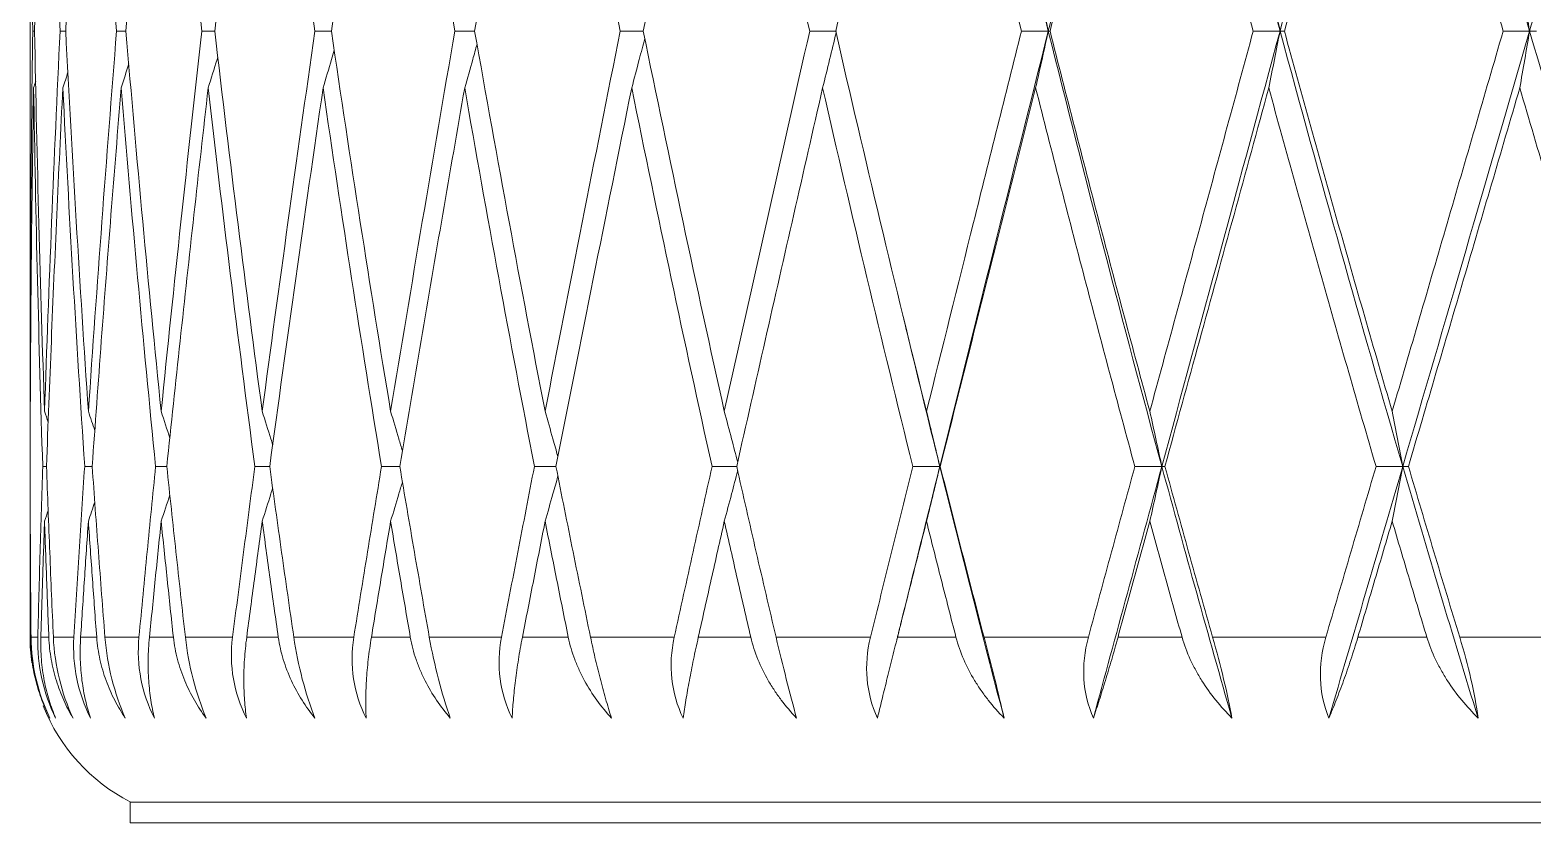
# Model space of a CAD drawing. Extents: x 4138 to 4928, y 0 to 579.
# Drawn here: x 4365.09 to 4373.18, y 388.45 to 392.72 of the extents above; entities that cross this region are included whole.
import ezdxf

# ---------------------------------------------------------------- set-up
doc = ezdxf.new("R2010")
doc.units = 0
doc.header["$LTSCALE"] = 10
doc.header["$MEASUREMENT"] = 0
doc.layers.add('1', color=7, linetype='CONTINUOUS')

msp = doc.modelspace()

# ---------------------------------------------------------------- linework, layer by layer
at = {"layer": '1', "color": 7, "linetype": 'Continuous', "lineweight": 18}
for p, q in [((4365.0925, 390.7086), (4365.0925, 394.7894)), ((4365.0925, 390.667), (4365.0925, 390.7086)), ((4365.0925, 390.075), (4365.0939, 390.079)), ((4365.0925, 390.0338), (4365.0925, 390.075)), ((4365.0925, 389.4516), (4365.0925, 390.0338)), ((4365.6314, 388.4516), (4365.6314, 388.5642)), ((4398.5537, 388.5642), (4365.6314, 388.5642)), ((4365.6314, 388.4516), (4398.5537, 388.4516))]:
    msp.add_line(p, q, dxfattribs=at)
at = {"layer": '1', "color": 7, "linetype": 'Continuous', "lineweight": 13}
for p, q in [((4365.0978, 389.4516), (4365.1342, 389.4516)), ((4365.218, 389.4516), (4365.3283, 389.4516)), ((4365.4959, 389.4516), (4365.679, 389.4516)), ((4365.9288, 389.4516), (4366.183, 389.4516)), ((4366.5128, 389.4516), (4366.8357, 389.4516)), ((4367.2422, 389.4516), (4367.6309, 389.4516)), ((4369.1092, 389.4516), (4369.6178, 389.4516)), ((4370.2293, 389.4516), (4370.7911, 389.4516)), ((4371.4603, 389.4516), (4372.0699, 389.4516)), ((4372.7905, 389.4516), (4373.4423, 389.4516))]:
    msp.add_line(p, q, dxfattribs=at)
at = {"layer": '1', "color": 7, "linetype": 'Continuous', "lineweight": 18}
for start, end in [(180, 187.92773), (201.7174, 242.53835)]:
    msp.add_arc((4366.0925, 389.4516), 1, start, end, dxfattribs=at)
for points, knots in [([(4369.9912, 395.1507), (4370.1002, 394.6761), (4370.293, 393.8574), (4370.4904, 393.0538), (4370.5754, 392.714)], [0, 0, 0, 0, 0.573764, 1, 1, 1, 1]), ([(4370.5754, 392.714), (4370.6604, 393.0538), (4370.8616, 393.8574), (4371.0672, 394.6761), (4371.1866, 395.1507)], [0, 0, 0, 0, 0.426236, 1, 1, 1, 1]), ([(4371.1866, 395.1507), (4371.3059, 394.6761), (4371.5164, 393.8574), (4371.731, 393.0538), (4371.8232, 392.714)], [0, 0, 0, 0, 0.573764, 1, 1, 1, 1]), ([(4371.8232, 392.714), (4371.9154, 393.0538), (4372.1334, 393.8574), (4372.3553, 394.6761), (4372.4838, 395.1507)], [0, 0, 0, 0, 0.426236, 1, 1, 1, 1]), ([(4372.4838, 395.1507), (4372.6124, 394.6761), (4372.8386, 393.8574), (4373.0684, 393.0538), (4373.1669, 392.714)], [0, 0, 0, 0, 0.573764, 1, 1, 1, 1]), ([(4373.8709, 395.1507), (4373.7344, 394.6761), (4373.4983, 393.8574), (4373.2655, 393.0538), (4373.1669, 392.714)], [0, 0, 0, 0, 0.573764, 1, 1, 1, 1]), ([(4366.0871, 392.714), (4366.0853, 392.714), (4366.062, 392.714), (4366.0387, 392.714), (4366.0172, 392.714)], [0, 0, 0, 0, 0.077273, 1, 1, 1, 1]), ([(4366.715, 392.714), (4366.7078, 392.714), (4366.6783, 392.714), (4366.6487, 392.714), (4366.6262, 392.714)], [0, 0, 0, 0, 0.240626, 1, 1, 1, 1]), ([(4367.4865, 392.714), (4367.4741, 392.714), (4367.4385, 392.714), (4367.4029, 392.714), (4367.3797, 392.714)], [0, 0, 0, 0, 0.347657, 1, 1, 1, 1]), ([(4367.4328, 392.4078), (4367.4473, 392.4586), (4367.4695, 392.537), (4367.4916, 392.6158), (4367.4993, 392.6434)], [0, 0, 0, 0, 0.649022, 1, 1, 1, 1]), ([(4368.2706, 392.714), (4368.2944, 392.714), (4368.3357, 392.714), (4368.377, 392.714), (4368.3945, 392.714)], [0, 0, 0, 0, 0.575654, 1, 1, 1, 1]), ([(4368.4028, 392.6743), (4368.3928, 392.6363), (4368.3694, 392.5472), (4368.3458, 392.4586), (4368.3323, 392.4078)], [0, 0, 0, 0, 0.425855, 1, 1, 1, 1]), ([(4369.4328, 392.7041), (4369.4212, 392.6561), (4369.3971, 392.5571), (4369.3728, 392.4586), (4369.3603, 392.4078)], [0, 0, 0, 0, 0.483263, 1, 1, 1, 1]), ([(4366.0518, 392.4078), (4366.0677, 392.4586), (4366.085, 392.5145), (4366.1023, 392.5706), (4366.1038, 392.5757)], [0, 0, 0, 0, 0.909815, 1, 1, 1, 1]), ([(4366.6703, 392.4078), (4366.6855, 392.4586), (4366.7056, 392.5262), (4366.7257, 392.5941), (4366.7306, 392.6108)], [0, 0, 0, 0, 0.752799, 1, 1, 1, 1]), ([(4366.3427, 390.667), (4366.3582, 390.6174), (4366.3771, 390.5574), (4366.3958, 390.4974), (4366.399, 390.4869)], [0, 0, 0, 0, 0.824829, 1, 1, 1, 1]), ([(4367.034, 390.667), (4367.0489, 390.6174), (4367.0701, 390.5464), (4367.0913, 390.4755), (4367.0976, 390.4541)], [0, 0, 0, 0, 0.697306, 1, 1, 1, 1]), ([(4367.8659, 390.667), (4367.88, 390.6174), (4367.903, 390.5361), (4367.9258, 390.455), (4367.9348, 390.4233)], [0, 0, 0, 0, 0.60899, 1, 1, 1, 1]), ([(4368.9027, 390.3938), (4368.8918, 390.4353), (4368.868, 390.5262), (4368.8439, 390.6174), (4368.8308, 390.667)], [0, 0, 0, 0, 0.456873, 1, 1, 1, 1]), ([(4366.3829, 390.3703), (4366.3783, 390.3703), (4366.3517, 390.3703), (4366.3251, 390.3703), (4366.3031, 390.3704)], [0, 0, 0, 0, 0.171201, 1, 1, 1, 1]), ([(4367.0834, 390.3703), (4367.0736, 390.3703), (4367.0408, 390.3703), (4367.008, 390.3703), (4366.9851, 390.3704)], [0, 0, 0, 0, 0.301124, 1, 1, 1, 1]), ([(4367.9242, 390.3703), (4367.9091, 390.3703), (4367.8704, 390.3703), (4367.8318, 390.3703), (4367.8082, 390.3704)], [0, 0, 0, 0, 0.390479, 1, 1, 1, 1]), ([(4367.9348, 390.3177), (4367.9259, 390.2858), (4367.9029, 390.2047), (4367.8799, 390.124), (4367.8659, 390.075)], [0, 0, 0, 0, 0.392027, 1, 1, 1, 1]), ([(4368.7647, 390.3704), (4368.7888, 390.3703), (4368.8329, 390.3703), (4368.8772, 390.3703), (4368.8973, 390.3703)], [0, 0, 0, 0, 0.543247, 1, 1, 1, 1]), ([(4368.9027, 390.347), (4368.8918, 390.3053), (4368.8679, 390.2144), (4368.8439, 390.124), (4368.8308, 390.075)], [0, 0, 0, 0, 0.457306, 1, 1, 1, 1]), ([(4366.3427, 390.075), (4366.3582, 390.124), (4366.377, 390.1836), (4366.3958, 390.2435), (4366.3991, 390.2541)], [0, 0, 0, 0, 0.822918, 1, 1, 1, 1]), ([(4367.034, 390.075), (4367.0488, 390.124), (4367.0701, 390.1945), (4367.0913, 390.2653), (4367.0977, 390.2869)], [0, 0, 0, 0, 0.695833, 1, 1, 1, 1]), ([(4365.0938, 389.4516), (4365.094, 389.4101), (4365.0968, 389.37), (4365.1068, 389.2924), (4365.114, 389.2548), (4365.1278, 389.1999), (4365.133, 389.1819), (4365.144, 389.1467), (4365.15, 389.1295), (4365.1691, 389.0789), (4365.1834, 389.0466), (4365.1992, 389.0156)], [0, 0, 0, 0, 0.25, 0.25, 0.5, 0.5, 0.625, 0.625, 0.75, 0.75, 1, 1, 1, 1]), ([(4365.2304, 389.0156), (4365.2172, 389.0466), (4365.2054, 389.0788), (4365.1849, 389.1459), (4365.1761, 389.1808), (4365.1656, 389.2354), (4365.1625, 389.254), (4365.1573, 389.292), (4365.1551, 389.3113), (4365.1503, 389.3699), (4365.1492, 389.4101), (4365.1504, 389.4516)], [0, 0, 0, 0, 0.25, 0.25, 0.5, 0.5, 0.625, 0.625, 0.75, 0.75, 1, 1, 1, 1]), ([(4365.3238, 389.0156), (4365.3055, 389.0466), (4365.2888, 389.0788), (4365.2588, 389.1459), (4365.2455, 389.1808), (4365.2285, 389.2354), (4365.2233, 389.254), (4365.2141, 389.292), (4365.21, 389.3113), (4365.1997, 389.3699), (4365.1952, 389.4101), (4365.1936, 389.4516)], [0, 0, 0, 0, 0.25, 0.25, 0.5, 0.5, 0.625, 0.625, 0.75, 0.75, 1, 1, 1, 1]), ([(4365.4182, 389.0156), (4365.4079, 389.0466), (4365.3988, 389.0788), (4365.3833, 389.1459), (4365.377, 389.1808), (4365.3698, 389.2354), (4365.3678, 389.254), (4365.3647, 389.292), (4365.3636, 389.3113), (4365.3616, 389.3699), (4365.3622, 389.4101), (4365.3649, 389.4516)], [0, 0, 0, 0, 0.25, 0.25, 0.5, 0.5, 0.625, 0.625, 0.75, 0.75, 1, 1, 1, 1]), ([(4365.4512, 389.4516), (4365.4543, 389.4101), (4365.4604, 389.37), (4365.4775, 389.2924), (4365.4886, 389.2548), (4365.5086, 389.1999), (4365.5159, 389.1819), (4365.5313, 389.1467), (4365.5395, 389.1295), (4365.5654, 389.0789), (4365.5845, 389.0466), (4365.6051, 389.0156)], [0, 0, 0, 0, 0.25, 0.25, 0.5, 0.5, 0.625, 0.625, 0.75, 0.75, 1, 1, 1, 1]), ([(4365.7619, 389.0156), (4365.7544, 389.0466), (4365.748, 389.0788), (4365.7378, 389.1459), (4365.734, 389.1808), (4365.7303, 389.2354), (4365.7294, 389.254), (4365.7284, 389.292), (4365.7283, 389.3113), (4365.7292, 389.3699), (4365.7315, 389.4101), (4365.7356, 389.4516)], [0, 0, 0, 0, 0.25, 0.25, 0.5, 0.5, 0.625, 0.625, 0.75, 0.75, 1, 1, 1, 1]), ([(4366.0405, 389.0156), (4366.0176, 389.0466), (4365.9965, 389.0788), (4365.9581, 389.1459), (4365.9407, 389.1808), (4365.9178, 389.2354), (4365.9108, 389.254), (4365.8978, 389.292), (4365.8919, 389.3113), (4365.8764, 389.3699), (4365.8688, 389.4101), (4365.8643, 389.4516)], [0, 0, 0, 0, 0.25, 0.25, 0.5, 0.5, 0.625, 0.625, 0.75, 0.75, 1, 1, 1, 1]), ([(4366.258, 389.0156), (4366.2535, 389.0466), (4366.25, 389.0788), (4366.2451, 389.1459), (4366.2438, 389.1808), (4366.2436, 389.2354), (4366.2438, 389.254), (4366.245, 389.292), (4366.2459, 389.3113), (4366.2497, 389.3699), (4366.2536, 389.4101), (4366.2591, 389.4516)], [0, 0, 0, 0, 0.25, 0.25, 0.5, 0.5, 0.625, 0.625, 0.75, 0.75, 1, 1, 1, 1]), ([(4366.6257, 389.0156), (4366.601, 389.0466), (4366.578, 389.0788), (4366.5358, 389.1459), (4366.5166, 389.1808), (4366.4911, 389.2354), (4366.4832, 389.254), (4366.4685, 389.292), (4366.4619, 389.3113), (4366.444, 389.3699), (4366.4349, 389.4101), (4366.429, 389.4516)], [0, 0, 0, 0, 0.25, 0.25, 0.5, 0.5, 0.625, 0.625, 0.75, 0.75, 1, 1, 1, 1]), ([(4366.9021, 389.0156), (4366.9006, 389.0466), (4366.8999, 389.0788), (4366.9004, 389.1459), (4366.9016, 389.1808), (4366.9049, 389.2354), (4366.9063, 389.254), (4366.9096, 389.292), (4366.9116, 389.3113), (4366.9182, 389.3699), (4366.9237, 389.4101), (4366.9306, 389.4516)], [0, 0, 0, 0, 0.25, 0.25, 0.5, 0.5, 0.625, 0.625, 0.75, 0.75, 1, 1, 1, 1]), ([(4367.3555, 389.0156), (4367.329, 389.0466), (4367.3043, 389.0788), (4367.2588, 389.1459), (4367.238, 389.1808), (4367.2102, 389.2354), (4367.2015, 389.254), (4367.1852, 389.292), (4367.1778, 389.3113), (4367.1577, 389.3699), (4367.1472, 389.4101), (4367.14, 389.4516)], [0, 0, 0, 0, 0.25, 0.25, 0.5, 0.5, 0.625, 0.625, 0.75, 0.75, 1, 1, 1, 1]), ([(4367.7436, 389.4516), (4367.7355, 389.4101), (4367.7284, 389.37), (4367.716, 389.2924), (4367.7106, 389.2548), (4367.7038, 389.1999), (4367.7017, 389.1819), (4367.6979, 389.1467), (4367.6963, 389.1295), (4367.6918, 389.0789), (4367.6896, 389.0466), (4367.6882, 389.0156)], [0, 0, 0, 0, 0.25, 0.25, 0.5, 0.5, 0.625, 0.625, 0.75, 0.75, 1, 1, 1, 1]), ([(4368.2229, 389.0156), (4368.195, 389.0466), (4368.1688, 389.0788), (4368.1205, 389.1459), (4368.0982, 389.1808), (4368.0682, 389.2354), (4368.0588, 389.254), (4368.0412, 389.292), (4368.0331, 389.3113), (4368.011, 389.3699), (4367.9991, 389.4101), (4367.9907, 389.4516)], [0, 0, 0, 0, 0.25, 0.25, 0.5, 0.5, 0.625, 0.625, 0.75, 0.75, 1, 1, 1, 1]), ([(4368.1104, 389.4516), (4368.1179, 389.4153), (4368.1259, 389.3789), (4368.143, 389.3056), (4368.152, 389.2687), (4368.1664, 389.213), (4368.1713, 389.1943), (4368.1813, 389.1575), (4368.1864, 389.1393), (4368.2017, 389.0853), (4368.2122, 389.05), (4368.2229, 389.0156)], [0, 0, 0, 0, 0.25, 0.25, 0.5, 0.5, 0.625, 0.625, 0.75, 0.75, 1, 1, 1, 1]), ([(4368.6908, 389.4516), (4368.6815, 389.4101), (4368.6729, 389.37), (4368.6569, 389.2924), (4368.6495, 389.2548), (4368.6392, 389.1999), (4368.6359, 389.1819), (4368.6297, 389.1467), (4368.6267, 389.1295), (4368.6183, 389.0789), (4368.6132, 389.0466), (4368.6087, 389.0156)], [0, 0, 0, 0, 0.25, 0.25, 0.5, 0.5, 0.625, 0.625, 0.75, 0.75, 1, 1, 1, 1]), ([(4368.9731, 389.4516), (4368.9828, 389.4101), (4368.9957, 389.37), (4369.0274, 389.2924), (4369.0461, 389.2548), (4369.0779, 389.1999), (4369.0892, 389.1819), (4369.1127, 389.1467), (4369.125, 389.1295), (4369.1633, 389.0789), (4369.1908, 389.0466), (4369.2199, 389.0156)], [0, 0, 0, 0, 0.25, 0.25, 0.5, 0.5, 0.625, 0.625, 0.75, 0.75, 1, 1, 1, 1]), ([(4369.7631, 389.4516), (4369.7527, 389.4101), (4369.7427, 389.37), (4369.7233, 389.2924), (4369.7139, 389.2548), (4369.7003, 389.1999), (4369.6958, 389.1819), (4369.6872, 389.1467), (4369.6829, 389.1295), (4369.6706, 389.0789), (4369.6627, 389.0466), (4369.6553, 389.0156)], [0, 0, 0, 0, 0.25, 0.25, 0.5, 0.5, 0.625, 0.625, 0.75, 0.75, 1, 1, 1, 1]), ([(4370.0781, 389.4516), (4370.0888, 389.4101), (4370.1029, 389.37), (4370.1367, 389.2924), (4370.1564, 389.2548), (4370.1898, 389.1999), (4370.2016, 389.1819), (4370.2261, 389.1467), (4370.2389, 389.1295), (4370.2787, 389.0789), (4370.3071, 389.0466), (4370.3372, 389.0156)], [0, 0, 0, 0, 0.25, 0.25, 0.5, 0.5, 0.625, 0.625, 0.75, 0.75, 1, 1, 1, 1]), ([(4370.9506, 389.4516), (4370.9392, 389.4101), (4370.9278, 389.37), (4370.9052, 389.2924), (4370.8939, 389.2548), (4370.8772, 389.1999), (4370.8716, 389.1819), (4370.8605, 389.1467), (4370.8551, 389.1295), (4370.8389, 389.0789), (4370.8283, 389.0466), (4370.818, 389.0156)], [0, 0, 0, 0, 0.25, 0.25, 0.5, 0.5, 0.625, 0.625, 0.75, 0.75, 1, 1, 1, 1]), ([(4371.5643, 389.0156), (4371.5335, 389.0466), (4371.5045, 389.0788), (4371.4503, 389.1459), (4371.425, 389.1808), (4371.3904, 389.2354), (4371.3795, 389.254), (4371.3587, 389.292), (4371.349, 389.3113), (4371.3221, 389.3699), (4371.307, 389.4101), (4371.2954, 389.4516)], [0, 0, 0, 0, 0.25, 0.25, 0.5, 0.5, 0.625, 0.625, 0.75, 0.75, 1, 1, 1, 1]), ([(4372.2422, 389.4516), (4372.2299, 389.4101), (4372.2173, 389.37), (4372.1917, 389.2924), (4372.1786, 389.2548), (4372.1588, 389.1999), (4372.1521, 389.1819), (4372.1389, 389.1467), (4372.1322, 389.1295), (4372.1124, 389.0789), (4372.0992, 389.0466), (4372.0861, 389.0156)], [0, 0, 0, 0, 0.25, 0.25, 0.5, 0.5, 0.625, 0.625, 0.75, 0.75, 1, 1, 1, 1]), ([(4372.8897, 389.0156), (4372.8586, 389.0466), (4372.8292, 389.0788), (4372.774, 389.1459), (4372.7482, 389.1808), (4372.7127, 389.2354), (4372.7014, 389.254), (4372.6799, 389.292), (4372.6699, 389.3113), (4372.6418, 389.3699), (4372.626, 389.4101), (4372.6135, 389.4516)], [0, 0, 0, 0, 0.25, 0.25, 0.5, 0.5, 0.625, 0.625, 0.75, 0.75, 1, 1, 1, 1])]:
    msp.add_open_spline(points, degree=3, knots=knots, dxfattribs=at)
for points, degree in [([(4365.1705, 394.834), (4365.1592, 394.4794), (4365.139, 393.7713), (4365.1235, 393.066), (4365.117, 392.714)], 3), ([(4365.1705, 394.834), (4365.1818, 394.4804), (4365.2069, 393.7735), (4365.2374, 393.0671), (4365.2541, 392.714)], 3), ([(4365.4066, 394.834), (4365.3841, 394.4801), (4365.3411, 393.7728), (4365.3025, 393.0667), (4365.2844, 392.714)], 3), ([(4365.5584, 392.714), (4365.5302, 393.0668), (4365.4768, 393.7729), (4365.4291, 394.4802), (4365.4066, 394.834)], 3), ([(4365.7985, 394.834), (4365.765, 394.4804), (4365.6997, 393.7735), (4365.6384, 393.0671), (4365.6087, 392.714)], 3), ([(4366.0172, 392.714), (4365.9759, 393.0836), (4365.8985, 393.8066), (4365.8305, 394.497), (4365.7985, 394.834)], 3), ([(4366.3427, 394.834), (4366.2984, 394.4804), (4366.2115, 393.7734), (4366.128, 393.067), (4366.0871, 392.714)], 3), ([(4366.6262, 392.714), (4366.5759, 393.067), (4366.4784, 393.7732), (4366.387, 394.4803), (4366.3427, 394.834)], 3), ([(4367.034, 394.834), (4366.9789, 394.4771), (4366.8706, 393.7668), (4366.7662, 393.0638), (4366.715, 392.714)], 3), ([(4367.3797, 392.714), (4367.319, 393.0669), (4367.2007, 393.7731), (4367.0886, 394.4803), (4367.034, 394.834)], 3), ([(4367.8659, 394.834), (4367.8015, 394.4804), (4367.6739, 393.7734), (4367.5485, 393.067), (4367.4865, 392.714)], 3), ([(4368.2706, 392.714), (4368.201, 393.0621), (4368.0639, 393.7635), (4367.9312, 394.4754), (4367.8659, 394.834)], 3), ([(4368.8308, 394.834), (4368.7562, 394.4758), (4368.609, 393.7641), (4368.4654, 393.0624), (4368.3945, 392.714)], 3), ([(4369.2906, 392.714), (4369.2109, 393.0668), (4369.0546, 393.7729), (4368.9044, 394.4801), (4368.8308, 394.834)], 3), ([(4369.9195, 394.834), (4369.8374, 394.4802), (4369.6737, 393.773), (4369.5113, 393.0669), (4369.4304, 392.714)], 3), ([(4370.4303, 392.714), (4370.3431, 393.0628), (4370.1708, 393.7649), (4370.0026, 394.4762), (4369.9195, 394.834)], 3), ([(4371.122, 394.834), (4371.0321, 394.4802), (4370.8526, 393.7729), (4370.6739, 393.0668), (4370.5847, 392.714)], 3), ([(4371.6789, 392.714), (4371.5829, 393.0674), (4371.3943, 393.7741), (4371.2118, 394.4808), (4371.122, 394.834)], 3), ([(4372.427, 394.834), (4372.3302, 394.4803), (4372.1367, 393.7733), (4371.9432, 393.067), (4371.8464, 392.714)], 3), ([(4373.0247, 392.714), (4372.9221, 393.0672), (4372.72, 393.7737), (4372.5237, 394.4806), (4372.427, 394.834)], 3), ([(4365.107, 392.714), (4365.1022, 393.0507), (4365.095, 393.7332), (4365.0925, 394.4343), (4365.0925, 394.7894)], 3), ([(4370.5754, 392.714), (4370.5641, 392.7651), (4370.5415, 392.8675), (4370.5187, 392.9701), (4370.5072, 393.0215)], 3), ([(4371.8232, 392.714), (4371.8132, 392.7651), (4371.793, 392.8675), (4371.7727, 392.9701), (4371.7624, 393.0215)], 3), ([(4373.1669, 392.714), (4373.1582, 392.7651), (4373.1407, 392.8675), (4373.123, 392.9701), (4373.1141, 393.0215)], 3), ([(4365.0925, 390.7086), (4365.0925, 391.0416), (4365.095, 391.7088), (4365.1023, 392.3785), (4365.107, 392.714)], 3), ([(4365.117, 392.714), (4365.1137, 392.714), (4365.1104, 392.714), (4365.107, 392.714)], 3), ([(4365.1705, 390.667), (4365.1592, 390.9978), (4365.139, 391.6699), (4365.1235, 392.3626), (4365.117, 392.714)], 3), ([(4365.1705, 390.667), (4365.1821, 391.0053), (4365.2076, 391.6849), (4365.2378, 392.3701), (4365.2541, 392.714)], 3), ([(4365.2541, 392.714), (4365.2642, 392.714), (4365.2743, 392.714), (4365.2844, 392.714)], 3), ([(4365.4066, 390.667), (4365.3834, 391.0074), (4365.3399, 391.6891), (4365.302, 392.3722), (4365.2844, 392.714)], 3), ([(4365.4066, 390.667), (4365.4297, 391.006), (4365.4782, 391.6863), (4365.531, 392.3708), (4365.5584, 392.714)], 3), ([(4365.6087, 392.714), (4365.592, 392.714), (4365.5752, 392.714), (4365.5584, 392.714)], 3), ([(4365.6087, 392.714), (4365.6375, 392.3719), (4365.6978, 391.6886), (4365.7639, 391.0072), (4365.7985, 390.667)], 3), ([(4365.7985, 390.667), (4365.8329, 391.0053), (4365.9038, 391.6849), (4365.9787, 392.3701), (4366.0172, 392.714)], 3), ([(4366.0871, 392.714), (4366.128, 392.3606), (4366.2117, 391.6661), (4366.2985, 390.9959), (4366.3427, 390.667)], 3), ([(4366.3427, 390.667), (4366.3877, 391.0031), (4366.4801, 391.6804), (4366.5768, 392.3678), (4366.6262, 392.714)], 3), ([(4366.715, 392.714), (4366.7657, 392.3683), (4366.8695, 391.6813), (4366.9783, 391.0035), (4367.034, 390.667)], 3), ([(4367.034, 390.667), (4367.0902, 391.0068), (4367.204, 391.688), (4367.3207, 392.3716), (4367.3797, 392.714)], 3), ([(4367.4865, 392.714), (4367.547, 392.37), (4367.6708, 391.6847), (4367.7999, 391.0052), (4367.8659, 390.667)], 3), ([(4367.8659, 390.667), (4367.9315, 391.0032), (4368.0645, 391.6806), (4368.2013, 392.3679), (4368.2706, 392.714)], 3), ([(4368.3945, 392.714), (4368.4647, 392.3693), (4368.6076, 391.6834), (4368.7555, 391.0046), (4368.8308, 390.667)], 3), ([(4368.8308, 390.667), (4368.9067, 391.0073), (4369.0592, 391.6888), (4369.2133, 392.372), (4369.2906, 392.714)], 3), ([(4369.2906, 392.714), (4369.3147, 392.714), (4369.3629, 392.714), (4369.4111, 392.714), (4369.4352, 392.714)], 3), ([(4369.4304, 392.714), (4369.5089, 392.3719), (4369.6689, 391.6885), (4369.8349, 391.0071), (4369.9195, 390.667)], 3), ([(4369.9195, 390.667), (4370.0033, 391.0038), (4370.1722, 391.6819), (4370.3438, 392.3685), (4370.4303, 392.714)], 3), ([(4369.9912, 390.3703), (4370.1813, 391.1355), (4370.3761, 391.917), (4370.5754, 392.714)], 3), ([(4370.5754, 392.714), (4370.5512, 392.714), (4370.5028, 392.714), (4370.4545, 392.714), (4370.4303, 392.714)], 3), ([(4370.5072, 392.4078), (4370.5187, 392.4586), (4370.5414, 392.5604), (4370.5641, 392.6627), (4370.5754, 392.714)], 3), ([(4370.5754, 392.714), (4370.7747, 391.917), (4370.9785, 391.1355), (4371.1866, 390.3703)], 3), ([(4370.5847, 392.714), (4370.5831, 392.714), (4370.58, 392.714), (4370.5769, 392.714), (4370.5754, 392.714)], 3), ([(4370.5847, 392.714), (4370.672, 392.3688), (4370.849, 391.6824), (4371.0303, 391.0041), (4371.122, 390.667)], 3), ([(4371.122, 390.667), (4371.2142, 391.0057), (4371.3992, 391.6856), (4371.5855, 392.3704), (4371.6789, 392.714)], 3), ([(4371.1866, 390.3703), (4371.3946, 391.1355), (4371.6069, 391.917), (4371.8232, 392.714)], 3), ([(4371.8232, 392.714), (4371.7991, 392.714), (4371.751, 392.714), (4371.7029, 392.714), (4371.6789, 392.714)], 3), ([(4371.7624, 392.4078), (4371.7726, 392.4586), (4371.7929, 392.5604), (4371.8131, 392.6627), (4371.8232, 392.714)], 3), ([(4371.8232, 392.714), (4372.0395, 391.917), (4372.2598, 391.1355), (4372.4839, 390.3703)], 3), ([(4371.8464, 392.714), (4371.8425, 392.714), (4371.8348, 392.714), (4371.8271, 392.714), (4371.8232, 392.714)], 3), ([(4371.8464, 392.714), (4371.9409, 392.3698), (4372.1321, 391.6843), (4372.3279, 391.005), (4372.427, 390.667)], 3), ([(4372.427, 390.667), (4372.5247, 391.0003), (4372.722, 391.6748), (4372.9232, 392.365), (4373.0247, 392.714)], 3), ([(4373.1669, 392.714), (4372.9357, 391.917), (4372.7079, 391.1355), (4372.4839, 390.3703)], 3), ([(4373.1669, 392.714), (4373.1432, 392.714), (4373.0958, 392.714), (4373.0484, 392.714), (4373.0247, 392.714)], 3), ([(4373.1141, 392.4078), (4373.123, 392.4586), (4373.1406, 392.5604), (4373.1582, 392.6627), (4373.1669, 392.714)], 3), ([(4373.1669, 392.714), (4373.3982, 391.917), (4373.633, 391.1355), (4373.8709, 390.3703)], 3), ([(4373.2039, 392.714), (4373.1977, 392.714), (4373.1854, 392.714), (4373.1731, 392.714), (4373.1669, 392.714)], 3), ([(4365.2966, 392.4929), (4365.2874, 392.4645), (4365.2781, 392.4361), (4365.2689, 392.4078)], 3), ([(4365.5833, 392.4078), (4365.597, 392.4508), (4365.6108, 392.4939), (4365.6245, 392.5371)], 3), ([(4365.1117, 392.4078), (4365.1061, 392.0669), (4365.0973, 391.3863), (4365.0934, 390.7085), (4365.0928, 390.3704)], 3), ([(4365.1117, 392.4078), (4365.1155, 392.4192), (4365.1192, 392.4307), (4365.123, 392.4422)], 3), ([(4365.1607, 390.3704), (4365.1502, 390.6998), (4365.1314, 391.3687), (4365.1174, 392.058), (4365.1117, 392.4078)], 3), ([(4365.2689, 392.4078), (4365.2576, 392.1792), (4365.2359, 391.7235), (4365.2066, 391.0441), (4365.1892, 390.5944), (4365.181, 390.3704)], 3), ([(4365.2689, 392.4078), (4365.2858, 392.0675), (4365.3222, 391.3876), (4365.3642, 390.7092), (4365.3866, 390.3704)], 3), ([(4365.5833, 392.4078), (4365.5645, 392.18), (4365.5279, 391.7254), (4365.4758, 391.0462), (4365.4431, 390.5953), (4365.4272, 390.3704)], 3), ([(4365.7686, 390.3704), (4365.7348, 390.7089), (4365.6702, 391.3871), (4365.6113, 392.0672), (4365.5833, 392.4078)], 3), ([(4366.0518, 392.4078), (4366.0257, 392.1794), (4365.9744, 391.724), (4365.9001, 391.0447), (4365.8524, 390.5947), (4365.8291, 390.3704)], 3), ([(4366.3031, 390.3704), (4366.2563, 390.7231), (4366.168, 391.4156), (4366.0892, 392.0815), (4366.0518, 392.4078)], 3), ([(4366.6703, 392.4078), (4366.6203, 392.0637), (4366.5224, 391.38), (4366.4287, 390.7054), (4366.3829, 390.3704)], 3), ([(4366.9851, 390.3704), (4366.9302, 390.7046), (4366.8229, 391.3785), (4366.7204, 392.0629), (4366.6703, 392.4078)], 3), ([(4367.4328, 392.4078), (4367.3931, 392.1809), (4367.3144, 391.7275), (4367.1979, 391.0484), (4367.1214, 390.5962), (4367.0834, 390.3704)], 3), ([(4367.8082, 390.3704), (4367.7428, 390.7075), (4367.6149, 391.3842), (4367.4926, 392.0658), (4367.4328, 392.4078)], 3), ([(4368.3323, 392.4078), (4368.2621, 392.0617), (4368.1239, 391.376), (4367.9901, 390.7034), (4367.9242, 390.3704)], 3), ([(4368.7647, 390.3704), (4368.6903, 390.7053), (4368.5439, 391.3798), (4368.4021, 392.0636), (4368.3323, 392.4078)], 3), ([(4369.3603, 392.4078), (4369.3084, 392.1809), (4369.2049, 391.7275), (4369.0506, 391.0483), (4368.9483, 390.5962), (4368.8973, 390.3704)], 3), ([(4369.8458, 390.3704), (4369.762, 390.7082), (4369.5973, 391.3857), (4369.4384, 392.0665), (4369.3603, 392.4078)], 3), ([(4370.5072, 392.4078), (4370.4492, 392.178), (4370.3337, 391.7206), (4370.1624, 391.041), (4370.0497, 390.5931), (4369.9938, 390.3704)], 3), ([(4371.0413, 390.3704), (4370.9499, 390.7065), (4370.7696, 391.3822), (4370.5939, 392.0648), (4370.5072, 392.4078)], 3), ([(4371.7624, 392.4078), (4371.6999, 392.1797), (4371.5751, 391.7247), (4371.3886, 391.0454), (4371.2649, 390.595), (4371.2032, 390.3704)], 3), ([(4372.34, 390.3704), (4372.2413, 390.707), (4372.0465, 391.3832), (4371.8564, 392.0653), (4371.7624, 392.4078)], 3), ([(4373.1141, 392.4078), (4373.0124, 392.061), (4372.8108, 391.3745), (4372.6126, 390.7027), (4372.5144, 390.3704)], 3), ([(4373.7298, 390.3704), (4373.6247, 390.7078), (4373.417, 391.3848), (4373.2143, 392.0661), (4373.1141, 392.4078)], 3), ([(4369.7927, 391.1822), (4369.8093, 391.1135)], 1), ([(4369.9912, 390.3703), (4369.93, 390.6167), (4369.8692, 390.8647), (4369.809, 391.1144)], 3), ([(4365.1904, 390.608), (4365.1838, 390.6277), (4365.1772, 390.6473), (4365.1705, 390.667)], 3), ([(4365.4413, 390.5625), (4365.4297, 390.5973), (4365.4182, 390.6321), (4365.4066, 390.667)], 3), ([(4365.7985, 390.667), (4365.8142, 390.6188), (4365.8298, 390.5707), (4365.8453, 390.5227)], 3), ([(4369.9912, 390.3703), (4369.9793, 390.4196), (4369.9556, 390.5184), (4369.9316, 390.6174), (4369.9195, 390.667)], 3), ([(4371.1866, 390.3703), (4371.1759, 390.4196), (4371.1545, 390.5184), (4371.1329, 390.6174), (4371.122, 390.667)], 3), ([(4372.4839, 390.3703), (4372.4745, 390.4196), (4372.4556, 390.5184), (4372.4365, 390.6174), (4372.427, 390.667)], 3), ([(4365.0928, 390.3704), (4365.0931, 390.2151), (4365.0942, 389.9067), (4365.0964, 389.6026), (4365.0978, 389.4516)], 3), ([(4365.1342, 389.4516), (4365.1381, 389.6039), (4365.1464, 389.9095), (4365.1558, 390.2165), (4365.1607, 390.3704)], 3), ([(4365.181, 390.3703), (4365.1742, 390.3703), (4365.1675, 390.3704), (4365.1607, 390.3704)], 3), ([(4365.218, 389.4516), (4365.2114, 389.6024), (4365.1985, 389.9063), (4365.1867, 390.2149), (4365.181, 390.3704)], 3), ([(4365.3283, 389.4516), (4365.3376, 389.6042), (4365.3565, 389.9099), (4365.3764, 390.2167), (4365.3866, 390.3704)], 3), ([(4365.3866, 390.3704), (4365.4001, 390.3703), (4365.4137, 390.3703), (4365.4272, 390.3703)], 3), ([(4365.4959, 389.4516), (4365.4838, 389.6045), (4365.4603, 389.9106), (4365.438, 390.217), (4365.4272, 390.3704)], 3), ([(4365.679, 389.4516), (4365.6935, 389.604), (4365.7229, 389.9095), (4365.7532, 390.2165), (4365.7686, 390.3704)], 3), ([(4365.8291, 390.3703), (4365.8089, 390.3703), (4365.7888, 390.3703), (4365.7686, 390.3704)], 3), ([(4365.8291, 390.3704), (4365.845, 390.217), (4365.8777, 389.9106), (4365.9116, 389.6045), (4365.9288, 389.4516)], 3), ([(4366.183, 389.4516), (4366.2026, 389.6036), (4366.2421, 389.9088), (4366.2826, 390.2161), (4366.3031, 390.3704)], 3), ([(4366.3829, 390.3704), (4366.4041, 390.2152), (4366.447, 389.9069), (4366.4907, 389.6026), (4366.5128, 389.4516)], 3), ([(4366.8357, 389.4516), (4366.8603, 389.6043), (4366.9097, 389.9103), (4366.9599, 390.2169), (4366.9851, 390.3704)], 3), ([(4367.0834, 390.3704), (4367.1093, 390.2164), (4367.1617, 389.9094), (4367.2152, 389.6039), (4367.2422, 389.4516)], 3), ([(4367.6309, 389.4516), (4367.66, 389.6036), (4367.7187, 389.9088), (4367.7782, 390.2162), (4367.8082, 390.3704)], 3), ([(4367.9242, 390.3704), (4367.9546, 390.2167), (4368.0161, 389.9099), (4368.0788, 389.6042), (4368.1104, 389.4516)], 3), ([(4368.5612, 389.4516), (4368.5949, 389.6045), (4368.6626, 389.9106), (4368.7306, 390.217), (4368.7647, 390.3704)], 3), ([(4368.8973, 390.3704), (4368.9321, 390.2165), (4369.0022, 389.9094), (4369.0734, 389.6039), (4369.1092, 389.4516)], 3), ([(4369.6178, 389.4516), (4369.6555, 389.6035), (4369.7311, 389.9085), (4369.8075, 390.216), (4369.8458, 390.3704)], 3), ([(4369.7816, 389.5256), (4369.8508, 389.8049), (4369.9206, 390.0865), (4369.9912, 390.3703)], 3), ([(4369.8458, 390.3704), (4369.87, 390.3703), (4369.9185, 390.3703), (4369.9669, 390.3703), (4369.9912, 390.3703)], 3), ([(4369.9912, 390.3703), (4369.9793, 390.3209), (4369.9555, 390.2222), (4369.9315, 390.124), (4369.9195, 390.075)], 3), ([(4369.9938, 390.3704), (4369.9933, 390.3703), (4369.9924, 390.3703), (4369.9916, 390.3703), (4369.9912, 390.3703)], 3), ([(4370.3372, 389.0156), (4370.2202, 389.4612), (4370.1048, 389.9128), (4369.9912, 390.3703)], 3), ([(4369.9938, 390.3704), (4370.0323, 390.217), (4370.1102, 389.9105), (4370.1894, 389.6045), (4370.2293, 389.4516)], 3), ([(4370.7911, 389.4516), (4370.8326, 389.6041), (4370.9159, 389.9097), (4370.9994, 390.2166), (4371.0413, 390.3704)], 3), ([(4370.818, 389.0156), (4370.9393, 389.4612), (4371.0622, 389.9128), (4371.1866, 390.3703)], 3), ([(4371.1866, 390.3703), (4371.1624, 390.3703), (4371.1139, 390.3703), (4371.0655, 390.3703), (4371.0413, 390.3704)], 3), ([(4371.122, 390.075), (4371.1328, 390.124), (4371.1544, 390.2222), (4371.1759, 390.3209), (4371.1866, 390.3703)], 3), ([(4371.2032, 390.3704), (4371.2004, 390.3703), (4371.1949, 390.3703), (4371.1893, 390.3703), (4371.1866, 390.3703)], 3), ([(4371.1866, 390.3703), (4371.311, 389.9128), (4371.4369, 389.4612), (4371.5643, 389.0156)], 3), ([(4371.2032, 390.3704), (4371.2456, 390.2164), (4371.3308, 389.9092), (4371.4169, 389.6038), (4371.4603, 389.4516)], 3), ([(4372.0699, 389.4516), (4372.1145, 389.603), (4372.2041, 389.9075), (4372.2946, 390.2155), (4372.34, 390.3704)], 3), ([(4372.4839, 390.3703), (4372.3499, 389.9128), (4372.2173, 389.4612), (4372.0861, 389.0156)], 3), ([(4372.4839, 390.3703), (4372.4599, 390.3703), (4372.4119, 390.3703), (4372.364, 390.3703), (4372.34, 390.3704)], 3), ([(4372.427, 390.075), (4372.4365, 390.124), (4372.4555, 390.2222), (4372.4744, 390.3209), (4372.4839, 390.3703)], 3), ([(4372.5144, 390.3704), (4372.5093, 390.3703), (4372.4991, 390.3703), (4372.4889, 390.3703), (4372.4839, 390.3703)], 3), ([(4372.4839, 390.3703), (4372.6178, 389.9128), (4372.7531, 389.4612), (4372.8897, 389.0156)], 3), ([(4372.5144, 390.3704), (4372.5598, 390.2167), (4372.6513, 389.9099), (4372.7439, 389.6042), (4372.7905, 389.4516)], 3), ([(4365.7985, 390.075), (4365.8141, 390.1227), (4365.8297, 390.1705), (4365.8453, 390.2184)], 3), ([(4365.1705, 390.075), (4365.1771, 390.0942), (4365.1836, 390.1134), (4365.1901, 390.1327)], 3), ([(4365.4411, 390.1783), (4365.4296, 390.1438), (4365.4181, 390.1094), (4365.4066, 390.075)], 3), ([(4365.1705, 390.075), (4365.1669, 389.9707), (4365.16, 389.7625), (4365.1535, 389.5551), (4365.1504, 389.4516)], 3), ([(4365.1936, 389.4516), (4365.1895, 389.5544), (4365.1816, 389.7612), (4365.1741, 389.97), (4365.1705, 390.075)], 3), ([(4365.4066, 390.075), (4365.3994, 389.9709), (4365.3853, 389.7628), (4365.3716, 389.5552), (4365.3649, 389.4516)], 3), ([(4365.4066, 390.075), (4365.4137, 389.971), (4365.4283, 389.7631), (4365.4435, 389.5554), (4365.4512, 389.4516)], 3), ([(4365.7985, 390.075), (4365.7878, 389.9707), (4365.7666, 389.7626), (4365.7459, 389.5551), (4365.7356, 389.4516)], 3), ([(4365.8643, 389.4516), (4365.853, 389.5554), (4365.8308, 389.7631), (4365.8092, 389.971), (4365.7985, 390.075)], 3), ([(4366.3427, 390.075), (4366.3285, 389.9706), (4366.3005, 389.7624), (4366.2728, 389.555), (4366.2591, 389.4516)], 3), ([(4366.429, 389.4516), (4366.4141, 389.5565), (4366.3849, 389.7654), (4366.3566, 389.9722), (4366.3427, 390.075)], 3), ([(4367.034, 390.075), (4367.0166, 389.971), (4366.982, 389.7631), (4366.9477, 389.5554), (4366.9306, 389.4516)], 3), ([(4367.14, 389.4516), (4367.1221, 389.555), (4367.0865, 389.7624), (4367.0514, 389.9707), (4367.034, 390.075)], 3), ([(4367.8659, 390.075), (4367.8453, 389.9704), (4367.8044, 389.762), (4367.7638, 389.5548), (4367.7436, 389.4516)], 3), ([(4367.9907, 389.4516), (4367.9696, 389.5552), (4367.9277, 389.7629), (4367.8864, 389.9709), (4367.8659, 390.075)], 3), ([(4368.8308, 390.075), (4368.8074, 389.971), (4368.7606, 389.7631), (4368.714, 389.5554), (4368.6908, 389.4516)], 3), ([(4368.9731, 389.4516), (4368.9492, 389.555), (4368.9015, 389.7624), (4368.8543, 389.9706), (4368.8308, 390.075)], 3), ([(4369.9195, 390.075), (4369.8933, 389.9704), (4369.8409, 389.7619), (4369.789, 389.5548), (4369.7631, 389.4516)], 3), ([(4370.0781, 389.4516), (4370.0514, 389.5553), (4369.9982, 389.763), (4369.9457, 389.9709), (4369.9195, 390.075)], 3), ([(4371.122, 390.075), (4371.0934, 389.9708), (4371.0362, 389.7627), (4370.9791, 389.5552), (4370.9506, 389.4516)], 3), ([(4371.2954, 389.4516), (4371.2662, 389.5551), (4371.2082, 389.7626), (4371.1507, 389.9708), (4371.122, 390.075)], 3), ([(4372.427, 390.075), (4372.396, 389.9704), (4372.3342, 389.7618), (4372.2728, 389.5547), (4372.2422, 389.4516)], 3), ([(4372.6135, 389.4516), (4372.5821, 389.5552), (4372.5197, 389.7628), (4372.4578, 389.9708), (4372.427, 390.075)], 3), ([(4365.0938, 389.4516), (4365.0934, 389.5477), (4365.0928, 389.741), (4365.0925, 389.9359), (4365.0925, 390.0338)], 3), ([(4369.7817, 389.526), (4369.7598, 389.4385)], 1), ([(4365.1992, 389.0156), (4365.1674, 389.0819), (4365.1173, 389.2231), (4365.0985, 389.3749), (4365.0978, 389.4516)], 3), ([(4365.1342, 389.4516), (4365.1323, 389.3757), (4365.1471, 389.2249), (4365.1973, 389.0827), (4365.2304, 389.0156)], 3), ([(4365.3238, 389.0156), (4365.2932, 389.0819), (4365.2436, 389.2231), (4365.2214, 389.3749), (4365.218, 389.4516)], 3), ([(4365.3283, 389.4516), (4365.3237, 389.3757), (4365.3348, 389.2249), (4365.3845, 389.0827), (4365.4182, 389.0156)], 3), ([(4365.6051, 389.0156), (4365.576, 389.0819), (4365.5274, 389.2231), (4365.502, 389.3749), (4365.4959, 389.4516)], 3), ([(4365.679, 389.4516), (4365.6718, 389.3757), (4365.679, 389.2249), (4365.7278, 389.0827), (4365.7619, 389.0156)], 3), ([(4365.9288, 389.4516), (4365.9375, 389.3749), (4365.9659, 389.2231), (4366.0131, 389.0819), (4366.0405, 389.0156)], 3), ([(4366.183, 389.4516), (4366.1733, 389.3757), (4366.1766, 389.2249), (4366.224, 389.0827), (4366.258, 389.0156)], 3), ([(4366.5128, 389.4516), (4366.5239, 389.3749), (4366.555, 389.2231), (4366.6003, 389.0819), (4366.6257, 389.0156)], 3), ([(4366.8357, 389.4516), (4366.8235, 389.3757), (4366.8228, 389.2249), (4366.8685, 389.0827), (4366.9021, 389.0156)], 3), ([(4367.2422, 389.4516), (4367.2558, 389.3749), (4367.2893, 389.2231), (4367.3324, 389.0819), (4367.3555, 389.0156)], 3), ([(4367.6882, 389.0156), (4367.6552, 389.0827), (4367.6117, 389.2249), (4367.6163, 389.3757), (4367.6309, 389.4516)], 3), ([(4368.6087, 389.0156), (4368.5767, 389.0827), (4368.5359, 389.2249), (4368.5444, 389.3757), (4368.5612, 389.4516)], 3), ([(4369.2199, 389.0156), (4369.2019, 389.0819), (4369.1647, 389.2231), (4369.1273, 389.3749), (4369.1092, 389.4516)], 3), ([(4369.6553, 389.0156), (4369.6245, 389.0827), (4369.5868, 389.2249), (4369.5991, 389.3757), (4369.6178, 389.4516)], 3), ([(4370.2293, 389.4516), (4370.2494, 389.3749), (4370.2882, 389.2231), (4370.322, 389.0819), (4370.3372, 389.0156)], 3), ([(4370.818, 389.0156), (4370.7888, 389.0827), (4370.7544, 389.2249), (4370.7704, 389.3757), (4370.7911, 389.4516)], 3), ([(4371.4603, 389.4516), (4371.4821, 389.3749), (4371.522, 389.2231), (4371.552, 389.0819), (4371.5643, 389.0156)], 3), ([(4372.0861, 389.0156), (4372.0587, 389.0827), (4372.028, 389.2249), (4372.0475, 389.3757), (4372.0699, 389.4516)], 3), ([(4372.7905, 389.4516), (4372.8139, 389.3749), (4372.8545, 389.2231), (4372.8806, 389.0819), (4372.8897, 389.0156)], 3)]:
    msp.add_open_spline(points, degree=degree, dxfattribs=at)
at = {"layer": '1', "color": 7, "linetype": 'Continuous', "lineweight": 13}
msp.add_open_spline([(4365.0925, 389.4516), (4365.0938, 389.4516)], degree=1, dxfattribs=at)
for points, weights in [([(4365.1504, 389.4516), (4365.169, 389.4516), (4365.1936, 389.4516)], [1, 0.999911893342, 1]), ([(4365.3649, 389.4516), (4365.4051, 389.4516), (4365.4512, 389.4516)], [1, 0.99991189334, 1]), ([(4365.7356, 389.4516), (4365.7971, 389.4516), (4365.8643, 389.4516)], [1, 0.999911893342, 1]), ([(4366.2591, 389.4516), (4366.3413, 389.4516), (4366.429, 389.4516)], [1, 0.999911893342, 1]), ([(4366.9306, 389.4516), (4367.0326, 389.4516), (4367.14, 389.4516)], [1, 0.99991189334, 1]), ([(4367.7436, 389.4516), (4367.8647, 389.4516), (4367.9907, 389.4516)], [1, 0.999911893341, 1]), ([(4368.1104, 389.4516), (4368.3288, 389.4516), (4368.5612, 389.4516)], [1, 0.999745133526, 1]), ([(4368.6908, 389.4516), (4368.8296, 389.4516), (4368.9731, 389.4516)], [1, 0.999911893341, 1]), ([(4369.7631, 389.4516), (4369.9185, 389.4516), (4370.0781, 389.4516)], [1, 0.99991189334, 1]), ([(4370.9506, 389.4516), (4371.1211, 389.4516), (4371.2954, 389.4516)], [1, 0.999911893342, 1]), ([(4372.2422, 389.4516), (4372.4261, 389.4516), (4372.6135, 389.4516)], [1, 0.99991189334, 1])]:
    msp.add_rational_spline(points, weights, degree=2, dxfattribs=at)

doc.saveas('drawing.dxf')
